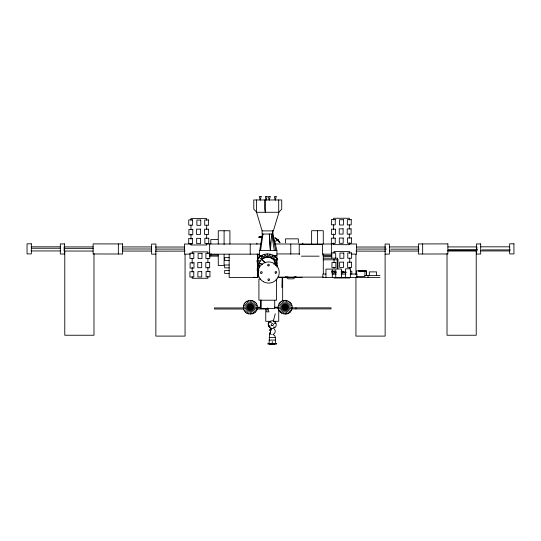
<?xml version="1.0" encoding="UTF-8"?>
<svg xmlns="http://www.w3.org/2000/svg" width="541" height="541" viewBox="0 0 541 541"><rect width="100%" height="100%" fill="white"/><g stroke="black" fill="none" stroke-linecap="round" stroke-linejoin="round"><path stroke-width="0.81" d="M269.066 343.481L269.492 335.934M243.396 307.227C243.058 298.301 257.638 298.301 257.306 307.227C257.638 316.154 243.058 316.154 243.396 307.227L260.782 307.227M257.178 268.383L259.437 267.518C256.008 255.819 276.133 253.168 275.849 265.361L277.452 265.198M270.081 326.081L269.533 325.932L270.081 326.081M278.412 305.428C275.782 313.969 289.861 317.736 291.849 309.026C294.487 300.492 280.4 296.725 278.412 305.428L291.849 309.026M260.573 250.503L263.021 234.023M259.694 250.503L262.378 234.023M273.949 264.434L274.727 261.188L277.337 259.301C272.86 251.322 259.545 252.498 256.792 261.276M267.545 308.005L266.585 311.866L268.897 311.866L267.937 308.005M269.533 335.055L271.386 328.191L269.533 335.055L270.074 333.026M275.261 313.8L273.266 321.246M248.549 313.942L252.147 300.519M283.328 313.942L286.933 300.519M275.099 264.82L277.337 259.301L273.401 259.457L272.989 255.19L269.661 257.3L270.169 254.121L267.497 257.016L264.191 254.29L265.34 257.3L261.438 255.521L261.594 259.457L265.185 262.73M269.269 330.565L270.06 329.192M274.754 323.038L274.956 323.525L275.153 323.038M271.67 258.131L272.989 255.19M246.872 313.246L253.83 301.215M281.651 313.246L288.61 301.215M277.682 240.454L278.169 239.663L277.276 240.245M273.401 259.457L275.437 256.961M257.333 267.565L259.153 265.361L257.415 263.758M275.849 265.361L277.208 263.71M245.431 312.143L255.271 302.318M280.211 312.143L290.05 302.318M261.1 255.778L259.301 257.164L257.455 259.565A11.591 11.591 0 0 1 261.06 255.717M274.754 323.038L275.153 323.038M296.184 276.742L293.337 278.845L288.197 278.845L285.35 276.742M258.963 270.48L257.658 271.42L257.043 270.047M244.322 310.703L256.373 303.758M279.109 310.703L291.159 303.758M274.679 241.577L276.694 240.542M273.915 327.386L273.989 326.825L273.841 327.373M273.016 334.318C275.22 333.797 276.038 330.747 274.388 329.192M275.565 263.203L277.066 262.628M271.021 334.588L271.413 334.46M257.07 305.428L243.633 309.026L214.439 309.006L214.439 307.937L243.923 307.937M278.412 309.026L291.849 305.428M261.526 237.154L258.774 237.114L261.898 236.289M257.55 265.523L259.153 265.361M258.774 237.114L262.013 237.127M256.535 199.96L256.535 212.275L278.967 212.275L273.361 230.892L262.087 230.892L262.087 234.023L272.962 234.023L276.904 250.503L276.931 267.024M217.759 239.548L210.807 239.548L210.807 244.011M274.01 240.806L274.666 240.806M191.135 244.011L184.413 244.011L184.413 254.094L190.297 254.094M206.27 244.011L260.978 244.011M275.058 244.011L333.892 244.011M349.019 244.011L356.587 244.011L356.587 254.094L351.542 254.094M31.337 246.818L60.322 246.818M480.678 246.818L509.663 246.818M93.12 246.912L64.136 246.912L64.136 251.038L93.12 251.038M122.624 246.933L151.615 246.933M389.385 246.933L418.376 246.933M447.88 246.912L476.864 246.912L476.864 251.038L447.88 251.038M155.429 247.027L184.413 247.027M356.587 247.027L385.571 247.027M31.432 248.245L60.423 248.245M64.704 248.346L93.221 248.346M122.624 248.995L151.615 248.995M155.903 249.09L184.413 249.09M357.337 249.063L386.321 249.063M390.609 249.158L419.126 249.158M448.53 249.814L477.514 249.814M481.801 249.908L510.319 249.908M447.853 250.26L476.222 250.26L476.222 335.244L447.015 335.244L447.015 253.533M276.904 250.503L259.396 250.503L259.396 255.724L260.573 255.724M31.121 250.943L60.322 250.943M480.678 250.943L509.879 250.943M122.624 251.058L151.615 251.058M155.429 251.152L185.063 251.119M355.937 251.119L385.571 251.152M389.385 251.058L418.376 251.058M276.931 253.932L299.7 253.932M155.903 254.128L151.615 254.128L151.615 244.045L155.903 244.045L155.855 336.103L185.063 336.103L185.063 254.385M209.631 254.162L259.322 254.162M323.085 254.162L331.369 254.162L331.369 244.011M385.097 254.128L389.385 254.128L389.385 244.045L385.097 244.045L385.145 336.103L355.937 336.103L355.937 277.269M209.347 255.061L218.111 255.061M322.923 255.42L331.687 255.42M274.341 255.724L276.904 255.724M209.536 256.136L217.888 256.136M301.411 256.17L319.122 256.17M323.227 256.488L331.572 256.488M229.161 257.658L224.657 257.658L224.657 260.525L229.161 260.525M323.308 258.192L337.516 258.192L337.516 259.802L323.308 259.802M337.341 259.267L337.976 259.267L337.99 268.37L337.239 268.37M229.161 264.995L224.657 264.995L224.657 267.863L229.161 267.863M229.161 270.527L224.657 270.527L224.657 273.401L229.161 273.401M358.764 270.953L366.588 270.953L366.588 275.416L366.602 271.014L358.433 271.014M350.257 271.237L351.812 271.237L351.812 274.253M341.27 271.359L343.603 271.359M331.768 271.474L335.65 271.474M334.095 271.853L336.346 271.853M342.237 272.082L345.99 272.082M342.237 272.197L346.145 272.197M336.238 272.549L333.919 272.549L333.919 274.057M345.929 272.488L342.061 272.488L342.061 274.057M325.946 274.057L322.869 274.057L322.869 277.391L379.971 277.391M332.323 274.057L336.238 274.057M341.412 274.057L345.929 274.057M350.081 274.057L356.898 274.057L356.898 277.391M364.891 275.416L379.971 275.416M356.661 276.478L364.918 276.478L364.918 270.852L356.661 270.852L356.661 274.869M277.776 277.12L323.308 277.12M287.21 277.574L279.873 277.574L279.873 277.181M294.554 277.574L301.898 277.574L301.898 277.181M334.034 277.986L349.75 277.986M260.546 279.115L258.916 279.115L258.916 300.214L276.566 300.214L276.566 279.115L276.032 279.115M274.7 307.227L292.086 307.227M274.639 307.498L277.249 307.498M291.917 307.836L331.018 307.836L331.018 308.904L291.112 308.904M256.765 307.937L260.803 307.937M275.491 307.998L278.514 307.998M256.765 309.006L267.254 309.006M270.561 321.327L265.753 321.327L265.753 308.83M273.922 321.327L278.737 321.327L278.737 309.662M269.066 337.503L275.389 337.503L275.389 343.481M269.066 340.093L275.389 340.093M267.842 343.481L276.62 343.481M269.526 343.927L270.142 343.927M267.842 344.062L276.62 344.062M271.055 344.198L273.347 344.198M269.526 344.299L270.142 344.299M269.54 344.434L270.148 344.434M274.233 344.434L274.882 344.434M257.049 262.818L262.405 264.387M257.198 268.843L258.733 269.188M243.633 305.428L257.07 309.026M273.043 334.46L274.733 335.589L275.389 337.51M262.446 264.461L259.437 263.203L257.333 259.869L260.268 261.188M279.109 303.758L291.159 310.703M244.322 303.758L256.373 310.703M279.947 242.774L275.085 237.837L278.236 239.731L279.947 242.774L277.993 240.806M259.098 257.428L265.415 262.784M275.085 237.837L277.046 239.812M280.211 302.318L290.05 312.143M245.431 302.318L255.271 312.143M256.786 212.275L253.783 209.198L253.783 199.96L281.719 199.96L281.719 209.198L278.716 212.275L278.716 199.96M258.382 272.36L257.455 271.156A11.591 11.591 0 0 0 258.3 272.421M261.438 255.521L263.325 258.131M281.651 301.215L288.61 313.246M246.872 301.215L253.83 313.246M256.535 212.275L262.142 230.892M283.328 300.519L286.933 313.942M248.549 300.519L252.147 313.942M275.734 250.503L272.434 234.023L272.448 230.892M274.341 250.503L271.65 234.023L270.419 250.503L269.317 234.023L270.297 249.719M267.173 253.81L267.497 257.016M422.663 243.896L422.663 254.013M376.583 275.416L376.583 271.88L369.327 271.88L369.327 275.416M368.083 275.416L368.083 277.391M355.937 254.385L355.937 274.814M350.467 277.391L350.467 268.809L345.543 268.809L345.543 277.391M349.75 253.222L349.75 251.572L334.034 251.572L334.034 253.222M349.75 258.179L349.75 262.304M349.75 267.254L349.75 268.911M349.33 219.903L349.33 218.246L333.621 218.246L333.621 219.903M349.33 224.853L349.33 228.978M349.33 233.935L349.33 238.06M349.33 243.017L349.33 244.667L333.621 244.667L333.621 243.017M341.412 277.391L341.412 269.039L335.731 269.039L335.731 277.391M341.33 270.723L341.33 274.889M337.226 259.267L337.226 268.37M335.69 258.152L335.69 252.877L331.802 252.877L331.802 258.152M334.034 259.004L334.034 262.304M334.034 267.254L334.034 272.211M333.621 224.853L333.621 229.803M333.621 233.935L333.621 238.06M332.451 272.022L332.451 274.057M332.323 277.391L332.323 269.1L325.946 269.1L325.946 277.391M332.194 272.258L332.208 274.057M332.039 270.547L332.039 272.65M323.275 243.944L323.275 230.703L311.623 230.703L311.623 243.944M323.275 253.878L323.308 273.726M322.537 254.52L322.537 244.579L299.234 244.579L299.234 254.52M317.445 230.703L317.445 244.16M302.804 243.139L302.804 244.18M298.334 242.862L298.334 238.851L285.499 238.851L285.499 242.862M295.954 307.836L295.954 308.904M290.788 244.011L290.788 254.162M285.134 300.282L285.134 314.179M282.659 277.377L282.659 300.803M282.47 277.452L282.152 287.541L282.145 277.452M278.202 307.836L278.202 308.904M274.7 300.214L274.7 308.559L260.782 308.559L260.782 300.214M272.955 230.892L272.955 234.023M272.265 341.472L272.265 343.542M265.34 199.96L265.34 212.275L264.677 209.198L264.677 199.96M261.005 299.964L261.005 307.498M258.05 254.426L258.05 258.943M258.05 272.299L258.05 277.587L253.993 277.587L253.993 277.039M257.57 254.25L257.57 277.438L229.161 277.438L229.161 254.25M257.218 253.918L257.218 254.554M256.894 243.139L256.894 244.18M250.348 300.282L250.348 314.179M250.213 244.011L250.213 254.162M229.918 243.998L229.918 230.75L218.266 230.75L218.266 243.998M224.096 230.75L224.096 244.458M224.096 254.595L224.096 265.516L218.266 265.516L218.266 254.757M211.308 253.918L211.308 254.946M209.631 244.011L209.631 253.377M207.893 253.513L207.893 251.856L192.183 251.856L192.183 253.513M207.893 258.463L207.893 262.588M207.893 267.545L207.893 271.67M207.893 276.627L207.893 278.277L192.183 278.277L192.183 276.627M206.682 220.221L206.682 218.571L190.973 218.571L190.973 220.221M206.682 225.171L206.682 229.303M206.682 234.253L206.682 238.378M206.682 243.335L206.682 244.985L190.973 244.985L190.973 243.335M192.183 258.463L192.183 263.413M192.183 267.545L192.183 271.67M190.973 225.171L190.973 229.303M190.973 234.253L190.973 239.203M118.337 243.896L118.337 254.013M93.985 253.533L93.985 335.244L64.778 335.244L64.778 251.078M261.594 259.457A8.345 8.345 0 0 1 274.727 261.188M295.528 276.674A11.591 11.591 0 0 1 286.656 276.674M269.925 327.264A3.55 3.55 0 0 1 269.195 321.685M275.126 255.785A6.492 6.492 0 0 1 275.024 256.914M273.935 255.717A11.591 11.591 0 0 1 277.141 258.923M270.595 322.105L271.142 322.253L270.595 322.105M261.127 196.566L260.221 200.204L259.308 196.566L261.127 196.566M267.098 196.566L266.192 200.204L265.279 196.566L267.098 196.566M270.169 196.64L269.262 200.278L268.356 196.64L270.169 196.64M276.187 196.64L275.281 200.278L274.368 196.64L276.187 196.64M335.271 219.558L331.39 219.558L331.39 224.833L335.271 224.833L335.271 219.558M351.224 219.632L347.336 219.632L347.336 224.907L351.224 224.907L351.224 219.632M343.413 219.727L339.525 219.727L339.525 225.002L343.413 225.002L343.413 219.727M192.623 219.876L188.741 219.876L188.741 225.151L192.623 225.151L192.623 219.876M208.576 219.95L204.694 219.95L204.694 225.225L208.576 225.225L208.576 219.95M200.765 220.052L196.883 220.052L196.883 225.327L200.765 225.327L200.765 220.052M343.109 228.823L339.227 228.823L339.227 234.097L343.109 234.097L343.109 228.823M351.109 228.877L347.221 228.877L347.221 234.158L351.109 234.158L351.109 228.877M200.461 229.141L196.579 229.141L196.579 234.422L200.461 234.422L200.461 229.141M208.461 229.201L204.579 229.201L204.579 234.476L208.461 234.476L208.461 229.201M335.427 229.181L331.538 229.181L331.538 234.456L335.427 234.456L335.427 229.181M192.779 229.499L188.897 229.499L188.897 234.774L192.779 234.774L192.779 229.499M351.393 237.912L347.505 237.912L347.505 243.193L351.393 243.193L351.393 237.912M343.183 238.04L339.302 238.04L339.302 243.315L343.183 243.315L343.183 238.04M335.231 238.148L331.349 238.148L331.349 243.423L335.231 243.423L335.231 238.148M208.745 238.236L204.863 238.236L204.863 243.511L208.745 243.511L208.745 238.236M200.542 238.358L196.654 238.358L196.654 243.633L200.542 243.633L200.542 238.358M192.589 238.466L188.701 238.466L188.701 243.741L192.589 243.741L192.589 238.466M31.337 243.815L27.05 243.815L27.05 253.898L31.337 253.898L31.337 243.815M513.95 243.815L509.663 243.815L509.663 253.898L513.95 253.898L513.95 243.815M64.609 243.93L60.322 243.93L60.322 254.013L64.609 254.013L64.609 243.93M122.624 243.93L93.12 243.896L93.12 253.979L122.624 254.013L122.624 243.93M447.88 243.896L418.376 243.93L418.376 254.013L447.88 253.979L447.88 243.896M480.678 243.93L476.391 243.93L476.391 254.013L480.678 254.013L480.678 243.93M351.643 252.958L347.755 252.958L347.755 258.233L351.643 258.233L351.643 252.958M343.826 253.053L339.944 253.053L339.944 258.327L343.826 258.327L343.826 253.053M193.834 253.168L189.952 253.168L189.952 258.442L193.834 258.442L193.834 253.168M209.786 253.242L205.905 253.242L205.905 258.517L209.786 258.517L209.786 253.242M201.976 253.337L198.094 253.337L198.094 258.612L201.976 258.612L201.976 253.337M343.528 262.148L339.64 262.148L339.64 267.423L343.528 267.423L343.528 262.148M351.528 262.202L347.64 262.202L347.64 267.477L351.528 267.477L351.528 262.202M201.678 262.432L197.79 262.432L197.79 267.707L201.678 267.707L201.678 262.432M209.671 262.486L205.79 262.486L205.79 267.768L209.671 267.768L209.671 262.486M335.839 262.5L331.958 262.5L331.958 267.781L335.839 267.781L335.839 262.5M193.989 262.791L190.107 262.791L190.107 268.065L193.989 268.065L193.989 262.791M209.955 271.521L206.074 271.521L206.074 276.803L209.955 276.803L209.955 271.521M201.752 271.65L197.864 271.65L197.864 276.924L201.752 276.924L201.752 271.65M193.8 271.758L189.918 271.758L189.918 277.033L193.8 277.033L193.8 271.758M271.88 325.499A1.028 1.028 0 0 0 273.421 324.607A1.028 1.028 0 0 0 271.88 323.721A1.028 1.028 0 0 0 271.88 325.499M270.378 328.069A3.936 3.936 0 0 0 276.289 324.661A3.936 3.936 0 0 0 270.378 321.253A3.936 3.936 0 0 0 270.378 328.069M263.345 281.678A10.59 10.59 0 0 0 279.23 272.508A10.59 10.59 0 0 0 263.345 263.339A10.59 10.59 0 0 0 263.345 281.678M268.093 265.847A0.859 0.859 0 0 0 269.377 265.104A0.859 0.859 0 0 0 268.093 264.36A0.859 0.859 0 0 0 268.093 265.847M275.457 273.124A0.859 0.859 0 0 0 276.742 272.387A0.859 0.859 0 0 0 275.457 271.643A0.859 0.859 0 0 0 275.457 273.124M260.945 273.252A0.859 0.859 0 0 0 262.229 272.508A0.859 0.859 0 0 0 260.945 271.765A0.859 0.859 0 0 0 260.945 273.252M268.329 280.427A0.859 0.859 0 0 0 269.614 279.683A0.859 0.859 0 0 0 268.329 278.94A0.859 0.859 0 0 0 268.329 280.427"/></g></svg>
